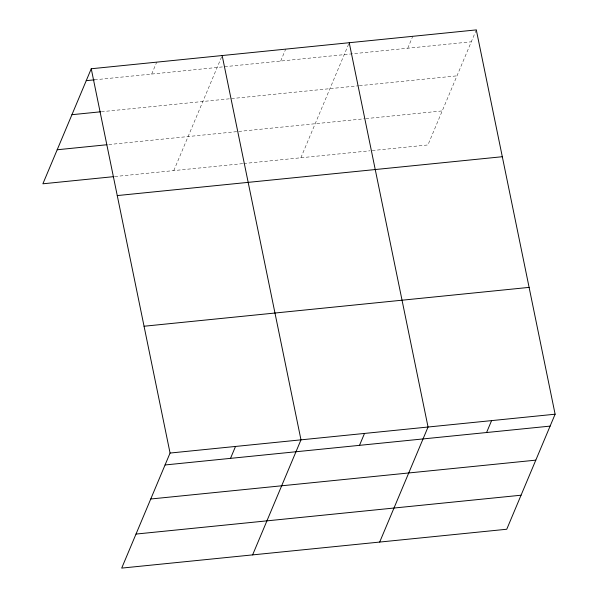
<?xml version="1.0" encoding="UTF-8"?>
<svg xmlns="http://www.w3.org/2000/svg" width="598" height="598" viewBox="0 0 598 598"><rect width="100%" height="100%" fill="white"/><g stroke="black" fill="none" stroke-linecap="round" stroke-linejoin="round"><path stroke-width="0.45" stroke-dasharray="2.99 2.24" d="M151.698 74.062L156.706 62.147M173.801 170.587L221.806 56.391M280.694 61.041L285.695 49.133M300.869 157.767L348.873 43.572M407.761 48.221L412.762 36.314M476.3 29.9L427.936 144.948L370.85 150.703M94.536 79.826L471.291 41.808M101.436 111.721L358.464 85.783M359.383 85.693L456.984 75.841M108.821 144.552L237.832 131.538M238.751 131.44L364.9 118.718M365.819 118.621L442.243 110.914M114.794 176.545L242.863 163.62M243.782 163.531L369.93 150.801"/><path stroke-width="0.9" d="M91.247 68.755L170.064 453.052L121.7 568.1L506.753 529.245L555.116 414.205L476.3 29.9L91.247 68.755L42.884 183.795L113.874 176.634M230.514 458.36L235.522 446.452M252.618 554.892L300.981 439.844L222.164 55.547M359.51 445.346L364.511 433.43M379.685 542.065L428.048 427.024L349.232 42.72M486.578 432.518L491.586 420.611M86.239 80.663L94.536 79.826M71.932 114.696L100.509 111.811M57.191 149.762L106.975 144.738M117.253 195.576L502.313 156.721M144.051 326.239L529.11 287.384M170.064 453.052L555.116 414.205M165.055 464.967L550.108 426.112M150.748 499.001L535.801 460.146M136.008 534.066L521.06 495.211"/></g></svg>
